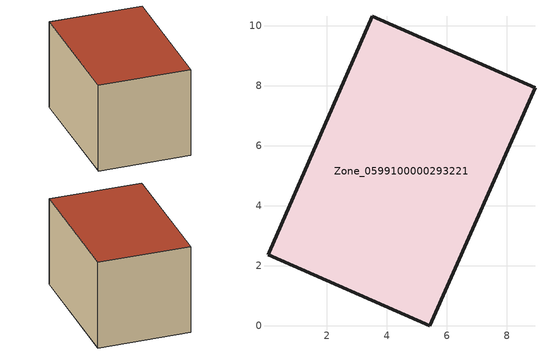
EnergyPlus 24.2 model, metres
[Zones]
Zone_0599100000293221
 floor ground (C_G): 0.07,2.46 3.51,10.32 8.94,7.94 5.43,0 0.03,2.37 z0
 wall outside (C_F): 5.43,0 8.94,7.94 3.51,10.32 0.07,2.46 0.03,2.37 5.43,0 z0:5.81
 roof outside (C_R): 3.51,10.32 0.07,2.46 0.03,2.37 5.43,0 8.94,7.94 z5.81
[BUILDING]
Pand.0599100000293221: North Axis=0; Terrain=City; Loads Convergence Tolerance Value=0.04; Temperature Convergence Tolerance Value=0.4; Solar Distribution=FullExterior; Maximum Number of Warmup Days=25; Minimum Number of Warmup Days=1
[Site:Location]
Rotterdam.The.Hague.AP_ZH_NLD Design_Conditions: Latitude=51.96; Longitude=4.45; Time Zone=1; Elevation=-4.5
[SITE:GROUNDTEMPERATURE:BUILDINGSURFACE]
18, 18, 18, 18, 18, 18, 18, 18, 18, 18, 18, 18
[MATERIAL] Thermal Absorptance=0.9; Solar Absorptance=0.7; Visible Absorptance=0.7
Name | Roughness | Thickness | Conductivity | Density | Specific Heat
G.TI.1946-1964 | MediumSmooth | 0.15 | 1 | 540 | 1210
F.TI.1946-1964 | Rough | 0.3 | 0.857143 | 1920 | 840
R.TI.1946-1964 | MediumRough | 0.2 | 0.277778 | 1500 | 1000
[CONSTRUCTION]
C_G: G.TI.1946-1964
C_F: F.TI.1946-1964
C_R: R.TI.1946-1964
[ZONE]
Zone_0599100000293221: Type=1; Multiplier=1; Ceiling Height=Autocalculate; Volume=Autocalculate; Floor Area=autocalculate; Part of Total Floor Area=Yes
[ZONEINFILTRATION:DESIGNFLOWRATE]
Infil_Zone_0599100000293221: Zone or ZoneList or Space or SpaceList=Zone_0599100000293221; Schedule=AlwaysOn; Design Flow Rate Calculation Method=Flow/Area; Flow Rate per Floor Area=0.003; Constant Term Coefficient=1; Temperature Term Coefficient=0; Velocity Term Coefficient=0; Velocity Squared Term Coefficient=0
[HVACTEMPLATE:ZONE:IDEALLOADSAIRSYSTEM]
Zone_0599100000293221: Maximum Heating Supply Air Temperature=50; Minimum Cooling Supply Air Temperature=13; Maximum Heating Supply Air Humidity Ratio=0.0156; Minimum Cooling Supply Air Humidity Ratio=0.0077; Heating Limit=NoLimit; Cooling Limit=NoLimit; Dehumidification Control Type=ConstantSensibleHeatRatio; Cooling Sensible Heat Ratio=0.7; Dehumidification Setpoint=60; Humidification Control Type=None; Humidification Setpoint=30; Outdoor Air Method=None; Outdoor Air Flow Rate per Person=0.00944; Outdoor Air Flow Rate per Zone Floor Area=0; Outdoor Air Flow Rate per Zone=0; Demand Controlled Ventilation Type=None; Outdoor Air Economizer Type=NoEconomizer; Heat Recovery Type=None; Sensible Heat Recovery Effectiveness=0.7; Latent Heat Recovery Effectiveness=0.65
[ZONECONTROL:THERMOSTAT]
ThermostatControl_Zone_0599100000293221: Zone or ZoneList=Zone_0599100000293221; Control Type Schedule=DualSetpointControlType; Control 1=Thermostat_Zone_0599100000293221; Temperature Difference Between Cutout And Setpoint=0
[THERMOSTATSETPOINT:DUALSETPOINT]
Thermostat_Zone_0599100000293221: Heating Setpoint Temperature Schedule=HeatingSetpoint_Zone_0599100000293221; Cooling Setpoint Temperature Schedule=CoolingSetpoint_Zone_0599100000293221
[SCHEDULE:COMPACT]
HeatingSetpoint_Zone_0599100000293221: Through: 12/31, For: AllDays, Until: 24:00, 21
CoolingSetpoint_Zone_0599100000293221: Through: 12/31, For: AllDays, Until: 24:00, 24
DualSetpointControlType: Through: 12/31, For: AllDays, Until: 24:00, 4
AlwaysOn: Through: 12/31, For: AllDays, Until: 24:00, 1
